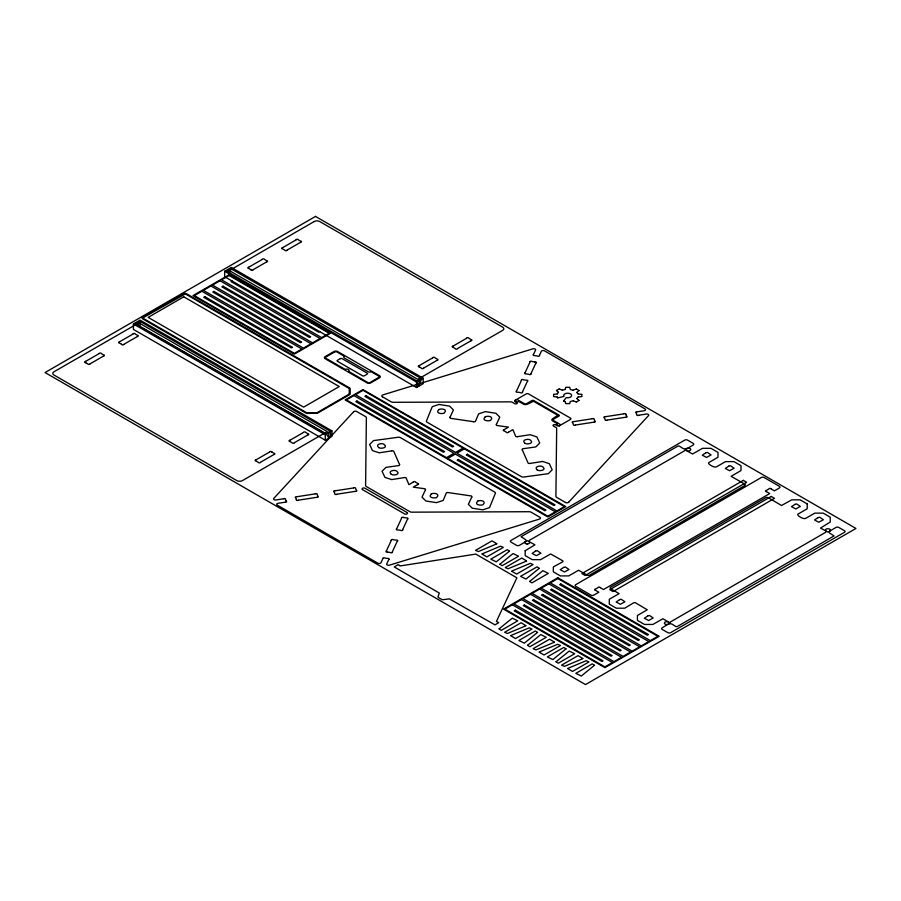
<?xml version="1.0" encoding="UTF-8"?>
<svg xmlns="http://www.w3.org/2000/svg" width="901" height="901" viewBox="0 0 901 901"><rect width="100%" height="100%" fill="white"/><g stroke="black" fill="none" stroke-linecap="round" stroke-linejoin="round"><path stroke-width="1.35" d="M349.239 393.951L349.25 388.669M399.492 565.558L398.028 564.634L394.3 566.977L439.305 593.049L438.066 596.552A1.881 1.081 0 0 0 438.55 597.6L441.58 599.345A1.881 1.081 0 0 0 443.393 599.627L449.464 598.906L494.998 624.866L498.715 622.67L496.417 621.465L516.859 577.811L475.784 554.092L400.235 565.929L399.548 565.366M565.107 389.446L565.76 387.419M569.691 403.524L570.31 401.598M229.327 273.363L231.028 268.768L421.555 378.724L418.999 385.662L417.276 386.664L417.276 381.202L226.748 271.201L231.039 268.723L228.471 270.21L228.482 272.935M382.801 558.755L380.965 562.697A1.881 1.081 0 0 1 377.823 563.181L277.249 505.112A1.881 1.081 0 0 1 278.094 503.299L284.919 502.24M386.428 550.894L391.282 540.442M396.733 528.684L401.587 518.233M392.352 551.806L397.206 541.355M402.657 529.608L407.511 519.156M388.725 559.667L386.743 563.936A1.881 1.081 0 0 0 387.385 565.073A1.881 1.081 0 0 0 389.435 565.175L539.44 519.089A2.039 1.171 0 0 0 539.834 517.23L531.23 512.252A3.142 1.813 0 0 0 528.988 511.723L411.768 512.162A2.512 1.453 0 0 1 409.978 511.734L366.347 486.551A2.512 1.453 0 0 1 365.603 485.515L366.369 417.839A3.142 1.813 0 0 0 365.457 416.544L356.83 411.566A2.039 1.171 0 0 0 353.552 411.78M516.566 390.978L521.42 380.515M525.08 372.665L529.934 362.213M533.561 354.352L535.543 350.084A1.881 1.081 0 0 0 534.901 348.946A1.881 1.081 0 0 0 532.84 348.845L382.835 394.92A2.039 1.171 0 0 0 382.441 396.778M539.485 355.264L541.31 351.322A1.881 1.081 0 0 1 544.463 350.838L645.037 408.908A1.881 1.081 0 0 1 644.192 410.721L637.356 411.78M522.49 391.89L527.344 381.438M531.004 373.577L535.847 363.126M450.061 417.163L453.417 409.966L449.543 406.092L438.967 404.448L432.266 406.689L426.466 420.891A2.512 1.453 0 0 0 427.142 422.242L521.364 476.64A2.512 1.453 0 0 0 523.718 477.023L548.304 473.678L552.178 469.804L549.34 463.7L542.627 461.47L530.16 463.396M425.373 489.941L422.028 497.149L425.903 501.012L436.467 502.657L443.179 500.427L446.434 492.723L448.214 492.475M496.428 424.348L499.773 417.14L495.899 413.277L485.324 411.633L478.622 413.863L475.334 421.612L473.588 421.814M471.73 497.127L468.385 504.335L472.259 508.198L482.823 509.842L489.536 507.612L495.325 493.41A2.512 1.453 0 0 0 494.66 492.047L400.449 437.649A2.512 1.453 0 0 0 398.096 437.267L373.498 440.612L369.635 444.486L372.473 450.59L379.175 452.82L391.642 450.894M482.103 553.878L500.528 546.164L503.31 547.391L486.855 556.897L482.091 554.047M496.755 543.877L478.375 551.57L475.548 550.365L491.991 540.859L496.755 543.708M511.858 571.054L530.284 563.35L533.065 564.578L516.622 574.072L511.892 571.313M526.499 561.086L508.085 568.768L505.303 567.54L521.747 558.046L526.522 560.895M510.788 635.543L529.225 627.839L531.995 629.067L515.552 638.561L510.788 635.734M525.835 625.801L507.421 633.493L504.639 632.265L521.093 622.76L525.857 625.609M539.271 651.986L557.696 644.271L560.478 645.51L544.024 655.004L539.26 652.155M554.284 642.278L535.892 649.925L533.11 648.697L549.565 639.203L554.329 642.053M567.743 668.429L586.168 660.715L588.95 661.942L572.507 671.436L567.754 668.632M582.789 658.687L564.42 666.357L561.593 665.141L578.037 655.646L582.801 658.496M576.955 398.535L577.958 397.082M563.564 401.182L566.065 397.701M557.314 393.872L558.429 392.374M353.597 411.802L273.791 498.411A1.881 1.081 0 0 0 273.983 499.593A1.881 1.081 0 0 0 275.943 499.965L283.342 498.827M568.677 502.217L648.495 415.609A1.881 1.081 0 0 0 648.303 414.426A1.881 1.081 0 0 0 646.344 414.055L638.944 415.192M525.035 541.861L525.227 541.681A2.838 1.633 0 0 0 525.857 541.141M829.9 530.959L830.091 530.779A2.455 1.419 0 0 0 828.289 528.729L827.568 528.718A2.455 1.419 0 0 0 825.688 530.745L825.857 530.937M576.91 392.318L578.971 390.584M349.036 394.21L316.882 412.782M449.847 417.253L450.275 418.289L473.408 421.691M143.304 317.636L185.381 293.917L348.969 388.342M565.445 502.454L556.829 497.476A3.142 1.813 0 0 1 555.906 496.181L556.672 428.504A2.512 1.453 0 0 0 555.94 427.468L553.518 426.072A1.509 0.867 0 0 1 553.518 424.833A1.509 0.867 0 0 1 555.647 424.833L559.251 425.869L570.479 419.415A1.565 0.901 0 0 0 570.479 418.132L528.47 393.883A1.565 0.901 0 0 0 526.263 393.883L515.068 400.359L514.989 401.317L516.859 402.443A1.509 0.867 0 0 1 516.859 403.671A1.509 0.867 0 0 1 514.73 403.671L512.297 402.274A2.512 1.453 0 0 0 510.518 401.857L393.298 402.296A3.142 1.813 0 0 1 391.057 401.767L382.429 396.789M556.863 424.202L557.009 423.481L552.718 420.992A2.827 1.633 0 0 1 552.718 418.683L557.764 415.282L533.572 401.272L527.513 404.132A2.827 1.633 0 0 1 523.526 404.132L519.201 401.655L517.962 401.745A1.689 0.969 0 0 1 517.14 402.004L516.487 402.015A1.689 0.969 0 0 1 515.575 401.745M515.248 400.235L515.248 401.519M496.203 424.439L496.541 425.452L508.524 427.13L504.301 429.563M425.599 489.851L425.171 488.815L413.232 487.148L417.467 484.704M471.955 497.037L471.527 496L448.383 492.599M135.657 323.797L139.937 321.319L330.464 431.32L330.464 436.782L328.741 437.773L326.185 433.786L135.657 323.797L138.213 322.31L138.225 325.036M133.404 323.943L140.06 320.114L331.94 430.892L331.94 436.354L325.295 440.195L133.404 329.406L133.404 323.943L325.295 434.733L331.94 430.892M224.653 271.269L231.309 267.428L423.188 378.217L423.188 383.68L416.544 387.52L224.653 276.731L224.653 271.269L416.544 382.058L423.188 378.217M85.764 361.324L99.02 353.665M119.653 341.761L132.909 334.113M248.901 267.135L262.157 259.488M282.779 247.572L296.035 239.925M232.098 280.943L230.994 281.574L318.639 332.187L319.754 331.545M90.1 363.824L103.356 356.165M123.978 344.261L137.234 336.614M253.237 269.636L266.493 261.988M287.115 250.084L300.371 242.425M256.233 459.735L269.489 452.077M290.111 440.172L303.367 432.525M419.359 365.547L432.615 357.9M453.237 345.995L466.493 338.337M260.558 462.236L273.814 454.588M294.436 442.673L307.691 435.025M423.695 368.058L436.951 360.4M457.573 348.496L470.829 340.837M326.185 433.786L330.464 431.32M417.276 381.202L421.555 378.724M556.491 390.448L559.014 388.995M413.131 482.204L408.908 484.637L406.013 477.721L404.324 477.485M508.637 432.075L512.872 429.631L515.789 436.568L517.546 436.76M576.426 401.959L578.949 400.495M529.27 540.431L684.681 450.714M670.445 621.938L825.857 532.209M391.811 450.759L393.602 451.007L399.481 464.364M529.991 463.531L528.234 463.328L522.321 449.914M184.209 293.996L185.538 293.996M559.476 425.768L557.257 425.768M573.182 390.167L576.19 388.973M570.479 401.486L573.092 400.832M557.832 397.87L563.868 396.429M562.427 390.144L564.927 389.559M573.926 421.589L592.036 418.785M605.641 416.667L623.751 413.874M575.514 425.002L593.624 422.209M607.229 420.091L625.339 417.287M517.715 436.636L530.182 434.699L536.895 436.94L539.733 443.044L535.858 446.919L522.445 448.811L522.096 449.824M404.087 477.654L391.62 479.591L384.907 477.35L382.069 471.246L385.943 467.371L399.278 465.502L399.706 464.465M296.936 496.721L315.046 493.917M335.397 490.775L353.496 487.97M298.524 500.145L316.634 497.341M336.985 494.187L355.084 491.383M553.777 394.334L557.111 393.985M578.16 396.981L581.663 396.609M527.558 543.922L526.837 543.922M565.941 387.329L569.5 387.329M565.941 403.614L569.5 403.614M307.286 412.895L316.285 412.906M578.093 393.951L581.663 394.334M553.777 396.609L557.055 396.958M534.642 361.92L532.029 361.515A1.171 0.676 0 0 0 530.689 361.211A1.228 0.71 0 0 0 529.811 362.078M403.682 517.534L406.306 517.94A1.228 0.71 0 0 1 407.725 519.066M387.633 552.099L390.257 552.504A1.228 0.71 0 0 0 392.464 551.941M563.654 401.294L564.972 401.519M570.524 389.604L572.923 390.178M686.889 450.714L687.204 450.815A2.455 1.419 0 0 0 690.74 449.52A2.455 1.419 0 0 0 687.159 448.281L686.844 448.383A2.838 1.633 0 0 1 682.834 448.371L679.241 446.051L677.89 446.096L521.048 536.737L525.215 539.372A2.838 1.633 0 0 1 525.857 539.924M668.238 621.938L667.923 621.836A2.455 1.419 0 0 0 664.386 623.132A2.455 1.419 0 0 0 667.968 624.37L668.283 624.269A2.838 1.633 0 0 1 672.292 624.269L675.885 626.589L677.237 626.555L834.078 535.904L829.911 533.268A2.838 1.633 0 0 1 829.269 532.716M573.363 400.844L576.19 401.97M559.251 388.973L562.156 390.133M306.779 412.782L143.304 318.413M771.233 489.029L774.398 490.854L779.421 487.959A1.993 1.149 0 0 0 779.421 486.337L764.149 477.519A1.993 1.149 0 0 0 761.334 477.519L575.671 584.704A1.993 1.149 0 0 0 575.716 586.303L590.988 595.122A1.993 1.149 0 0 0 593.77 595.156L598.838 592.227L595.674 590.403M766.582 491.721L769.747 493.545L603.49 589.536L600.325 587.711M576.426 388.995L578.949 390.448M248.901 268.532L250.816 269.636M419.359 366.944L421.274 368.047A1.205 0.698 0 0 0 423.628 368.194M143.586 328.888L147.223 330.982M149.645 332.39L152.078 333.787M154.499 335.195L158.148 337.289M160.569 338.697L169.061 343.596M171.494 345.004L179.986 349.903M182.419 351.3L206.689 365.322M209.111 366.718L223.673 375.131M226.106 376.528L234.598 381.427M237.019 382.835L239.452 384.231M241.873 385.639L245.523 387.734M247.944 389.142L256.436 394.041M258.869 395.449L267.36 400.348M269.793 401.745L325.61 433.978M121.567 344.261L119.653 343.157A1.205 0.698 0 0 1 119.394 341.806M271.899 452.077L273.814 453.192A1.205 0.698 0 0 1 274.073 454.543M85.764 362.72L87.69 363.824A1.205 0.698 0 0 0 90.032 363.97M576.978 398.681L578.971 400.359M556.469 390.584L558.417 392.217M529.27 541.715L529.45 541.895A2.455 1.419 0 0 1 527.209 543.934A2.455 1.419 0 0 1 525.058 541.861M576.888 392.476L577.89 393.85M557.246 397.059L557.64 397.825M625.846 414.573L626.544 416.082M296.429 499.447L295.731 497.926A1.171 0.676 0 0 1 296.62 496.71M285.426 499.526L286.135 501.035M569.691 387.419L570.356 389.48M565.141 401.632L565.76 403.524M581.821 394.447L581.821 396.496M553.619 394.447L553.619 396.496M418.999 380.199L418.999 385.662M416.544 382.058L416.544 387.52M328.741 432.311L328.741 437.773M325.295 434.733L325.295 440.195M139.937 321.319L139.937 326.781M556.807 425.509A1.52 0.878 0 0 1 556.39 425.047L556.413 424.675A1.52 0.878 0 0 1 556.818 424.27M388.905 559.555A1.205 0.698 0 0 0 387.498 558.451L384.896 558.057A1.205 0.698 0 0 0 382.734 558.609M286.146 501.024A1.205 0.698 0 0 1 285.178 502.285M283.522 498.715A1.205 0.698 0 0 1 285.448 499.526M296.643 500.258A1.171 0.676 0 0 1 296.418 499.436M315.305 493.816A1.171 0.676 0 0 1 317.152 494.626L317.839 496.136A1.171 0.676 0 0 1 316.949 497.352M298.377 500.269A1.228 0.71 0 0 1 296.632 500.269M396.564 528.842A1.171 0.676 0 0 0 397.949 529.912L400.562 530.306A1.228 0.71 0 0 0 402.77 529.743M401.474 518.098A1.228 0.71 0 0 1 403.716 517.546M335.161 490.707A1.228 0.71 0 0 0 333.652 491.203A1.171 0.676 0 0 0 334.17 491.991L334.89 493.489A1.171 0.676 0 0 0 335.104 494.311A1.228 0.71 0 0 0 336.828 494.322M353.766 487.869A1.171 0.676 0 0 1 355.613 488.669L356.3 490.178A1.171 0.676 0 0 1 355.399 491.405M387.644 552.11A1.171 0.676 0 0 1 386.259 551.04M397.42 541.264A1.228 0.71 0 0 0 397.42 540.262A1.171 0.676 0 0 0 395.99 540.138L393.377 539.744A1.228 0.71 0 0 0 391.169 540.296M413.199 482.058A1.205 0.698 0 0 1 415.575 482.204L417.467 483.308A1.205 0.698 0 0 1 417.715 484.67M504.053 429.608A1.205 0.698 0 0 0 504.301 430.971L506.216 432.075A1.205 0.698 0 0 0 508.569 432.21M593.939 422.22A1.171 0.676 0 0 0 594.84 420.992L594.131 419.483A1.171 0.676 0 0 0 592.295 418.683M573.61 421.578A1.171 0.676 0 0 0 572.709 422.806L573.419 424.303A1.228 0.71 0 0 0 575.367 425.137M626.555 416.071A1.171 0.676 0 0 1 625.643 417.298M624.01 413.773A1.171 0.676 0 0 1 625.857 414.573M605.326 416.656A1.171 0.676 0 0 0 604.425 417.895L605.134 419.393A1.228 0.71 0 0 0 607.083 420.215M521.307 380.38A1.228 0.71 0 0 1 523.549 379.828L526.128 380.222A1.228 0.71 0 0 1 527.558 381.348M522.603 392.025A1.228 0.71 0 0 1 520.361 392.577L517.771 392.183A1.171 0.676 0 0 1 516.363 392.059A1.228 0.71 0 0 1 516.352 391.057M534.597 361.92A1.228 0.71 0 0 1 536.072 363.035M531.117 373.712A1.228 0.71 0 0 1 530.239 374.591A1.171 0.676 0 0 1 528.887 374.287L526.285 373.87A1.171 0.676 0 0 1 524.9 372.811M563.857 395.967A3.942 2.275 0 0 1 567.427 393.208A3.942 2.275 0 0 1 571.639 395.64A3.942 2.275 0 0 1 566.864 397.701M829.269 531.511A2.838 1.633 0 0 1 829.889 530.959M771.166 488.883A1.205 0.698 0 0 0 768.801 489.029L766.582 490.324A1.205 0.698 0 0 0 766.334 491.676M600.257 587.576A1.205 0.698 0 0 0 597.892 587.711L595.674 589.006A1.205 0.698 0 0 0 595.426 590.369M85.764 362.731A1.205 0.698 0 0 1 85.516 361.357M99.099 353.519A1.205 0.698 0 0 1 101.464 353.665L103.356 354.78A1.205 0.698 0 0 1 103.615 356.132M123.91 344.407A1.205 0.698 0 0 1 121.545 344.261M132.976 333.967A1.205 0.698 0 0 1 135.341 334.113L137.245 335.217A1.205 0.698 0 0 1 137.493 336.569M289.852 440.217A1.205 0.698 0 0 0 290.099 441.58L292.025 442.673A1.205 0.698 0 0 0 294.368 442.819M307.951 434.98A1.205 0.698 0 0 0 307.691 433.618L305.777 432.525A1.205 0.698 0 0 0 303.434 432.379M255.974 459.78A1.205 0.698 0 0 0 256.222 461.143L258.148 462.236A1.205 0.698 0 0 0 260.49 462.382M269.557 451.942A1.205 0.698 0 0 1 271.922 452.077M300.619 242.392A1.205 0.698 0 0 0 300.371 241.017L298.456 239.925A1.205 0.698 0 0 0 296.102 239.779M282.531 247.617A1.205 0.698 0 0 0 282.779 248.991L284.693 250.084A1.205 0.698 0 0 0 287.047 250.23M266.741 261.943A1.205 0.698 0 0 0 266.493 260.58L264.579 259.488A1.205 0.698 0 0 0 262.225 259.342M248.901 268.543A1.205 0.698 0 0 1 248.653 267.18M253.17 269.782A1.205 0.698 0 0 1 250.793 269.647M432.683 357.753A1.205 0.698 0 0 1 435.048 357.9L436.951 359.003A1.205 0.698 0 0 1 437.199 360.355M419.359 366.955A1.205 0.698 0 0 1 419.111 365.592M466.56 338.19A1.205 0.698 0 0 1 468.937 338.337L470.829 339.44A1.205 0.698 0 0 1 471.077 340.803M457.505 348.642A1.205 0.698 0 0 1 455.129 348.496L453.237 347.392A1.205 0.698 0 0 1 452.989 346.029M515.699 399.976A1.565 0.901 0 0 1 517.906 399.976L524.314 403.682A1.565 0.901 0 0 0 526.533 403.682L531.984 400.54A1.25 0.721 0 0 1 533.752 400.54L558.958 415.079A1.25 0.721 0 0 1 558.958 416.104L553.507 419.247A1.565 0.901 0 0 0 553.507 420.53L559.915 424.225A1.565 0.901 0 0 1 559.915 425.509M568.722 502.229A2.039 1.171 0 0 1 565.456 502.443M638.764 415.305A1.205 0.698 0 0 1 636.838 414.494L636.151 412.985A1.205 0.698 0 0 1 637.108 411.734M539.553 355.411A1.205 0.698 0 0 1 537.368 355.974L534.766 355.557A1.205 0.698 0 0 1 533.369 354.453M525.17 550.714L525.17 555.59L532.209 559.645L540.656 559.645L550.612 553.957L562.922 560.872L562.922 561.672L553.327 566.966L553.327 571.842L560.366 575.908L568.801 575.908L578.543 570.22L587.069 575.075A1.881 1.081 0 0 0 589.727 575.075L744.688 485.605A1.881 1.081 0 0 0 744.688 484.074L731.15 476.314L741.005 470.559L741.005 465.682L733.966 461.616L725.519 461.616L716.734 466.684C715.203 468.723 705.798 463.204 709.2 462.337L717.984 457.269L717.984 452.392L710.945 448.326L702.498 448.326L692.531 454.014L685.154 449.858L693.196 444.993A1.993 1.149 0 0 0 693.196 443.371L687.564 440.116A1.993 1.149 0 0 0 684.749 440.116L510.946 540.465A1.993 1.149 0 0 0 510.946 542.087L516.577 545.342A1.993 1.149 0 0 0 519.393 545.342L527.378 540.668L534.969 544.835L525.17 550.714M807.206 503.907L807.206 508.783L798.432 513.852C795.11 514.527 803.838 520.249 805.967 518.199L814.741 513.131L823.187 513.131L830.226 517.197L830.226 522.073L820.507 528.065L828.019 532.108L836.004 527.445A1.993 1.149 0 0 1 838.82 527.445L844.451 530.689A1.993 1.149 0 0 1 844.451 532.322L670.648 632.66A1.993 1.149 0 0 1 667.832 632.66L662.201 629.416A1.993 1.149 0 0 1 662.201 627.794L670.198 622.873L662.866 618.773L652.898 624.449L644.452 624.449L637.412 620.395L637.412 615.518L647.267 609.763L635.205 602.623L633.842 602.69L624.742 608.198L616.307 608.198L609.267 604.132L609.267 599.255L619.111 593.635L610.709 588.713A1.881 1.081 0 0 1 610.709 587.182L765.659 497.712A1.881 1.081 0 0 1 768.328 497.712L781.539 505.506L791.72 499.841L800.167 499.841L807.206 503.907M431.342 493.939C427.524 497.6 433.629 498.422 436.568 497.656C440.679 493.816 433.888 492.43 431.342 493.939M477.71 501.125C473.87 504.718 480.019 505.698 482.97 504.797C486.968 500.843 480.154 499.751 477.71 501.125M438.9 409.538C434.845 413.131 441.603 414.347 444.182 413.108C448.27 409.043 441.028 408.356 438.911 409.482M485.211 416.825C481.314 420.418 487.385 421.341 490.414 420.564C494.626 416.499 487.745 415.541 485.222 416.803M563.598 567.439L560.197 569.725L564.443 571.989L568.993 569.477L565.287 566.954L563.598 567.439M647.785 615.935L644.384 618.232L648.63 620.496L653.169 617.985L649.475 615.462L647.796 615.879M705.697 452.876L702.284 455.174L706.53 457.438L711.08 454.926L707.375 452.403L705.697 452.843M794.919 504.391L791.517 506.689L795.763 508.941L800.313 506.43L796.608 503.918L794.93 504.357M535.532 551.13L532.119 553.428L536.365 555.68L540.915 553.169L537.21 550.646L535.532 551.097M619.539 599.728L616.138 602.026L620.384 604.278L624.934 601.767L621.138 599.221L619.55 599.672M728.729 466.177L725.328 468.475L729.573 470.727L734.124 468.216L730.418 465.704L728.74 466.144M817.962 517.692L814.549 519.99L818.795 522.242L823.345 519.731L819.64 517.208L817.962 517.658M378.623 447.594C380.729 449.149 388.421 447.786 384.254 444.508C382.857 442.74 374.591 443.833 378.623 447.56M391.248 474.331C393.399 475.908 401.024 474.489 396.879 471.246C395.426 469.41 387.148 470.671 391.248 474.298M524.787 443.236C526.86 444.79 534.518 443.461 530.464 440.093C529.146 438.494 520.812 439.44 524.799 443.168M537.233 469.995C539.305 471.561 546.963 470.243 542.898 466.898C541.355 465.175 533.212 466.245 537.233 469.995M499.931 564.229L502.127 565.704L518.571 556.21L513.052 553.552L499.942 564.195M499.12 628.875L501.316 630.34L517.76 620.845L512.331 618.154L499.131 628.83M509.448 551.108L507.252 549.678L490.808 559.172L496.271 561.852L509.425 551.221M529.687 581.415L531.883 582.891L548.326 573.385L542.875 570.705L529.687 581.415M527.592 645.307L529.788 646.783L546.231 637.289L540.78 634.597L527.603 645.274M539.215 568.294L537.019 566.853L520.564 576.358L526.026 579.039L539.181 568.396M537.525 632.423L524.337 643.168L518.875 640.476L535.329 630.982L537.525 632.423M556.075 661.751L558.26 663.226L574.714 653.721L569.218 651.051L556.075 661.751M565.997 648.855L552.865 659.577L547.346 656.919L563.801 647.425L565.997 648.9M594.469 665.298L581.314 676.032L575.829 673.362L592.272 663.868L594.469 665.332M315.496 216.42L45.05 372.552L585.504 684.58L855.95 528.448L315.496 216.42M183.545 293.602L142.617 317.253A1.903 1.104 0 0 0 142.628 318.796L306.047 413.131A1.881 1.081 0 0 0 307.376 413.446L317.614 413.131L349.644 394.638A1.881 1.081 0 0 0 350.185 393.872L350.185 388.725A1.881 1.081 0 0 0 349.633 387.959L186.203 293.602A1.881 1.081 0 0 0 183.545 293.602M183.77 296.812L148.169 317.389L303.626 407.128L339.238 386.563L183.77 296.812M314.179 221.545L229.361 270.582L417.737 379.332L502.657 330.374A3.976 2.298 0 0 0 502.623 327.131L319.776 221.567A3.976 2.298 0 0 0 314.179 221.545M138.867 322.828L53.947 371.798A3.976 2.298 0 0 0 53.97 375.03L236.828 480.593A3.976 2.298 0 0 0 242.425 480.616L327.232 431.579L138.867 322.828M229.124 274.737L192.994 295.607L294.357 354.127L330.487 333.269L229.124 274.737M201.858 291.248L194.323 295.607L294.357 353.361L301.891 349.002L201.858 291.248M210.947 286L203.412 290.359L303.446 348.113L310.98 343.754L210.947 286M220.035 280.763L212.501 285.11L312.534 342.864L320.069 338.506L220.035 280.763M229.124 275.515L221.59 279.862L321.623 337.616L329.158 333.269L229.124 275.515M204.831 296.677L203.727 297.319L291.372 347.921L292.487 347.29L204.831 296.677M213.92 291.428L212.816 292.07L300.461 342.684L301.576 342.042L213.92 291.428M223.009 286.191L221.905 286.822L309.55 337.436L310.665 336.794L223.009 286.191M334.023 351.491L325.115 356.627A2.512 1.453 0 0 0 325.115 358.677L367.124 382.925A2.512 1.453 0 0 0 370.671 382.925L379.569 377.789A2.512 1.453 0 0 0 379.569 375.74L337.56 351.491A2.512 1.453 0 0 0 334.023 351.491M334.733 351.908L325.835 357.044A1.487 0.856 0 0 0 325.835 358.26L345.229 369.455A2.275 1.318 0 0 1 348.394 369.489A2.275 1.318 0 0 1 348.45 371.313L367.845 382.508A1.487 0.856 0 0 0 369.951 382.508L378.848 377.373A1.487 0.856 0 0 0 378.848 376.156L371.156 371.719A2.275 1.318 0 0 1 367.991 371.685L344.497 358.114A2.275 1.318 0 0 1 344.441 356.289L336.839 351.908A1.487 0.856 0 0 0 334.733 351.908M340.375 358.609L337.413 360.321A1.171 0.676 0 0 0 337.413 361.278L362.619 375.83A1.171 0.676 0 0 0 364.274 375.83L367.236 374.118A1.171 0.676 0 0 0 367.236 373.16L342.042 358.609A1.171 0.676 0 0 0 340.375 358.609M362.934 389.604L345.094 399.909L547.819 516.949L565.772 506.587L362.934 389.604M353.947 395.562L346.412 399.909L446.457 457.663L453.991 453.304L353.947 395.562M363.035 390.313L355.501 394.661L455.546 452.415L463.08 448.056L363.035 390.313M356.931 400.99L355.816 401.632L443.483 452.234L444.587 451.592L356.931 400.99M366.02 395.742L364.905 396.384L452.561 446.986L453.676 446.344L366.02 395.742M455.32 454.081L447.786 458.429L547.819 516.183L555.354 511.824L455.32 454.081M464.409 448.833L456.875 453.18L556.908 510.935L564.443 506.587L464.409 448.833M458.294 459.51L457.19 460.141L544.835 510.754L545.95 510.112L458.294 459.51M467.382 454.262L466.279 454.892L553.924 505.506L555.039 504.864L467.382 454.262M557.832 577.778L503.524 609.132L604.886 667.652L659.194 636.297L557.832 577.778M512.399 604.774L504.853 609.132L604.886 666.886L612.421 662.528L512.399 604.774M521.488 599.537L513.942 603.884L613.975 661.638L621.51 657.279L521.488 599.537M530.565 594.288L523.03 598.636L623.064 656.39L630.599 652.042L530.565 594.288M539.654 589.04L532.119 593.387L632.153 651.141L639.687 646.794L539.654 589.04M548.743 583.792L541.208 588.139L641.242 645.893L648.776 641.546L548.743 583.792M557.832 578.543L550.297 582.891L650.331 640.645L657.865 636.297L557.832 578.543M515.372 610.202L514.257 610.844L601.913 661.458L603.017 660.816L515.372 610.202M524.461 604.965L523.346 605.596L611.002 656.21L612.106 655.568L524.461 604.965M533.55 599.717L532.435 600.348L620.091 650.961L621.194 650.319L533.55 599.717M542.639 594.469L541.524 595.111L629.18 645.713L630.283 645.071L542.639 594.469M551.727 589.22L550.612 589.862L638.268 640.465L639.372 639.823L551.727 589.22M560.816 583.972L559.701 584.614L647.357 635.216L648.461 634.574L560.816 583.972M743.325 480.368L581.9 573.565L585.188 575.469L746.614 482.272L743.325 480.368M771.188 496.462L609.763 589.659L613.052 591.552L774.477 498.354L771.188 496.462M407.027 512.5L365.018 488.252A1.723 0.991 0 0 0 362.585 488.252A1.723 0.991 0 0 0 362.585 489.66L404.583 513.908A1.723 0.991 0 0 0 407.027 513.908A1.723 0.991 0 0 0 407.027 512.5"/></g></svg>
